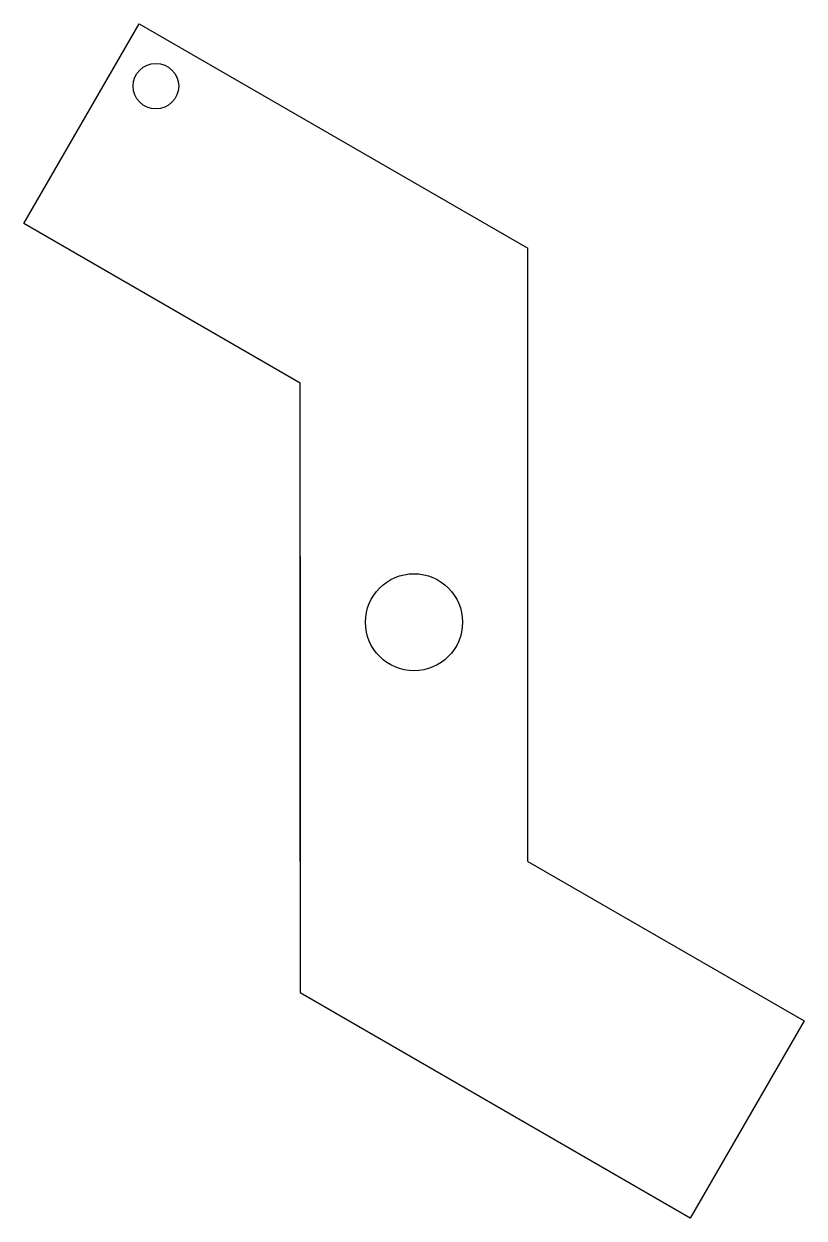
# Model space of a CAD drawing. Header units: millimetres. Extents: x -86 to 86, y -131 to 131.
import ezdxf

# ---------------------------------------------------------------- set-up
doc = ezdxf.new("R2010")
doc.units = ezdxf.units.MM
doc.layers.get('0').update_dxf_attribs({"linetype": 'CONTINUOUS'})

msp = doc.modelspace()

# ---------------------------------------------------------------- linework, layer by layer
for p, q in [((-85.62, 87.5), (-60.31, 131.34)), ((-60.31, 131.34), (25, 82.09)), ((-25, 52.5), (-85.62, 87.5)), ((25, 52.5), (25, 82.09)), ((-25, 0), (-25, 52.5)), ((25, 0), (25, 52.5)), ((-25, 14.41), (-25, -52.5)), ((-25, -52.5), (-25, 0)), ((25, -52.5), (25, 0)), ((-25, -52.5), (-25, -81.37)), ((25, -52.5), (85.62, -87.5)), ((60.62, -130.8), (-25, -81.37)), ((85.62, -87.5), (60.62, -130.8))]:
    msp.add_line(p, q)
for centre, radius in [((-56.65, 117.68), 5), ((0, 0), 10.65)]:
    msp.add_circle(centre, radius)

doc.saveas('drawing.dxf')
